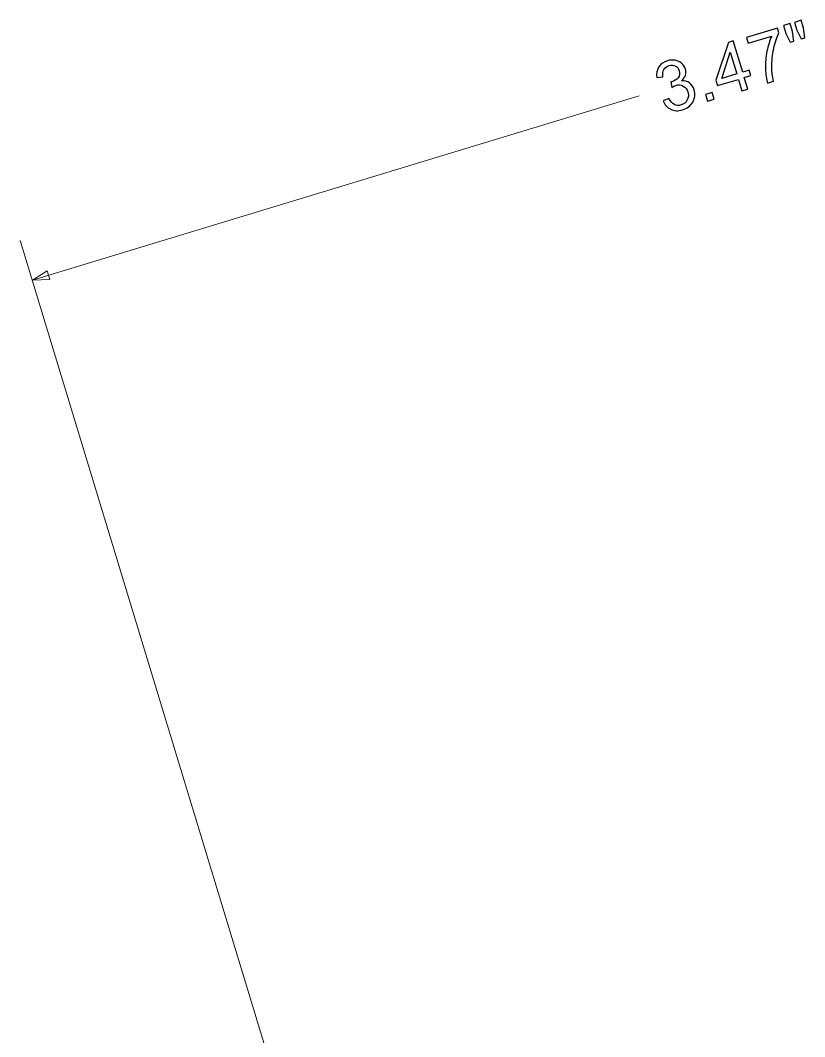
# Model space of a CAD drawing. Header units: inches. Extents: x -60.4 to -14.9, y -20.3 to 14.1.
# Drawn here: x -33.035 to -31.174, y -6.183 to -3.773 of the extents above; entities that cross this region are included whole.
import ezdxf

# ---------------------------------------------------------------- set-up
doc = ezdxf.new("R2010")
doc.units = ezdxf.units.IN
doc.header["$MEASUREMENT"] = 0
doc.layers.add('Master Desktop', color=7, linetype='Continuous', plot=False)

msp = doc.modelspace()

# ---------------------------------------------------------------- linework, layer by layer
at = {"layer": 'Master Desktop', "color": 155}
for points, knots in [([(-31.2078, -3.8251), (-31.2078, -3.8251), (-31.2182, -3.8045), (-31.2182, -3.8045), (-31.2182, -3.8045), (-31.2182, -3.8045), (-31.2238, -3.7858), (-31.2238, -3.7858), (-31.2238, -3.7858), (-31.2238, -3.7858), (-31.2078, -3.7811), (-31.2078, -3.7811), (-31.2078, -3.7811), (-31.2078, -3.7811), (-31.2022, -3.7998), (-31.2022, -3.7998), (-31.2022, -3.7998), (-31.2022, -3.7998), (-31.1992, -3.8225), (-31.1992, -3.8225), (-31.1992, -3.8225), (-31.1992, -3.8225), (-31.2078, -3.8251), (-31.2078, -3.8251)], [0, 0, 0, 0, 0.142857, 0.142857, 0.142857, 0.142857, 0.285714, 0.285714, 0.285714, 0.285714, 0.428571, 0.428571, 0.428571, 0.428571, 0.571429, 0.571429, 0.571429, 0.571429, 0.714286, 0.714286, 0.714286, 0.714286, 1, 1, 1, 1]), ([(-31.182, -3.8174), (-31.182, -3.8174), (-31.1923, -3.7968), (-31.1923, -3.7968), (-31.1923, -3.7968), (-31.1923, -3.7968), (-31.1979, -3.7781), (-31.1979, -3.7781), (-31.1979, -3.7781), (-31.1979, -3.7781), (-31.1819, -3.7733), (-31.1819, -3.7733), (-31.1819, -3.7733), (-31.1819, -3.7733), (-31.1763, -3.792), (-31.1763, -3.792), (-31.1763, -3.792), (-31.1763, -3.792), (-31.1735, -3.8148), (-31.1735, -3.8148), (-31.1735, -3.8148), (-31.1735, -3.8148), (-31.182, -3.8174), (-31.182, -3.8174)], [0, 0, 0, 0, 0.142857, 0.142857, 0.142857, 0.142857, 0.285714, 0.285714, 0.285714, 0.285714, 0.428571, 0.428571, 0.428571, 0.428571, 0.571429, 0.571429, 0.571429, 0.571429, 0.714286, 0.714286, 0.714286, 0.714286, 1, 1, 1, 1]), ([(-31.3078, -3.8277), (-31.3078, -3.8277), (-31.3118, -3.8142), (-31.3118, -3.8142), (-31.3118, -3.8142), (-31.3118, -3.8142), (-31.2378, -3.792), (-31.2378, -3.792), (-31.2378, -3.792), (-31.2378, -3.792), (-31.2346, -3.8029), (-31.2346, -3.8029), (-31.2346, -3.8029), (-31.2395, -3.8128), (-31.2436, -3.8253), (-31.2469, -3.8402), (-31.2469, -3.8402), (-31.2502, -3.8552), (-31.2518, -3.8701), (-31.2516, -3.8848), (-31.2516, -3.8848), (-31.2516, -3.8952), (-31.2502, -3.9062), (-31.2476, -3.9178), (-31.2476, -3.9178), (-31.2476, -3.9178), (-31.262, -3.9221), (-31.262, -3.9221), (-31.262, -3.9221), (-31.2645, -3.9131), (-31.266, -3.9017), (-31.2665, -3.888), (-31.2665, -3.888), (-31.2669, -3.8742), (-31.2657, -3.8605), (-31.263, -3.8468), (-31.263, -3.8468), (-31.2602, -3.8331), (-31.2565, -3.8211), (-31.2518, -3.8109), (-31.2518, -3.8109), (-31.2518, -3.8109), (-31.3078, -3.8277), (-31.3078, -3.8277)], [0, 0, 0, 0, 0.083333, 0.083333, 0.083333, 0.083333, 0.166667, 0.166667, 0.166667, 0.166667, 0.25, 0.25, 0.25, 0.25, 0.333333, 0.333333, 0.333333, 0.333333, 0.416667, 0.416667, 0.416667, 0.416667, 0.5, 0.5, 0.5, 0.5, 0.583333, 0.583333, 0.583333, 0.583333, 0.666667, 0.666667, 0.666667, 0.666667, 0.75, 0.75, 0.75, 0.75, 0.833333, 0.833333, 0.833333, 0.833333, 1, 1, 1, 1]), ([(-31.3226, -3.9407), (-31.3226, -3.9407), (-31.3308, -3.9133), (-31.3308, -3.9133), (-31.3308, -3.9133), (-31.3308, -3.9133), (-31.3804, -3.9282), (-31.3804, -3.9282), (-31.3804, -3.9282), (-31.3804, -3.9282), (-31.3843, -3.9153), (-31.3843, -3.9153), (-31.3843, -3.9153), (-31.3843, -3.9153), (-31.3543, -3.8257), (-31.3543, -3.8257), (-31.3543, -3.8257), (-31.3543, -3.8257), (-31.3429, -3.8222), (-31.3429, -3.8222), (-31.3429, -3.8222), (-31.3429, -3.8222), (-31.3207, -3.8962), (-31.3207, -3.8962), (-31.3207, -3.8962), (-31.3207, -3.8962), (-31.3052, -3.8916), (-31.3052, -3.8916), (-31.3052, -3.8916), (-31.3052, -3.8916), (-31.3014, -3.9045), (-31.3014, -3.9045), (-31.3014, -3.9045), (-31.3014, -3.9045), (-31.3168, -3.9091), (-31.3168, -3.9091), (-31.3168, -3.9091), (-31.3168, -3.9091), (-31.3086, -3.9365), (-31.3086, -3.9365), (-31.3086, -3.9365), (-31.3086, -3.9365), (-31.3226, -3.9407), (-31.3226, -3.9407)], [0, 0, 0, 0, 0.083333, 0.083333, 0.083333, 0.083333, 0.166667, 0.166667, 0.166667, 0.166667, 0.25, 0.25, 0.25, 0.25, 0.333333, 0.333333, 0.333333, 0.333333, 0.416667, 0.416667, 0.416667, 0.416667, 0.5, 0.5, 0.5, 0.5, 0.583333, 0.583333, 0.583333, 0.583333, 0.666667, 0.666667, 0.666667, 0.666667, 0.75, 0.75, 0.75, 0.75, 0.833333, 0.833333, 0.833333, 0.833333, 1, 1, 1, 1]), ([(-31.3347, -3.9005), (-31.3347, -3.9005), (-31.3501, -3.849), (-31.3501, -3.849), (-31.3501, -3.849), (-31.3501, -3.849), (-31.3705, -3.9112), (-31.3705, -3.9112), (-31.3705, -3.9112), (-31.3705, -3.9112), (-31.3347, -3.9005), (-31.3347, -3.9005)], [0, 0, 0, 0, 0.25, 0.25, 0.25, 0.25, 0.5, 0.5, 0.5, 0.5, 1, 1, 1, 1]), ([(-31.5096, -3.9644), (-31.5096, -3.9644), (-31.4961, -3.9583), (-31.4961, -3.9583), (-31.4961, -3.9583), (-31.4921, -3.9658), (-31.4876, -3.9707), (-31.4827, -3.973), (-31.4827, -3.973), (-31.4778, -3.9754), (-31.4726, -3.9757), (-31.467, -3.974), (-31.467, -3.974), (-31.4604, -3.972), (-31.4555, -3.9681), (-31.4524, -3.9622), (-31.4524, -3.9622), (-31.4492, -3.9562), (-31.4486, -3.9499), (-31.4506, -3.9431), (-31.4506, -3.9431), (-31.4526, -3.9367), (-31.4562, -3.932), (-31.4617, -3.9291), (-31.4617, -3.9291), (-31.4672, -3.9262), (-31.4732, -3.9257), (-31.4797, -3.9276), (-31.4797, -3.9276), (-31.4823, -3.9284), (-31.4854, -3.9299), (-31.4891, -3.9322), (-31.4891, -3.9322), (-31.4891, -3.9322), (-31.4912, -3.9194), (-31.4912, -3.9194), (-31.4912, -3.9194), (-31.4902, -3.9192), (-31.4895, -3.919), (-31.4889, -3.9189), (-31.4889, -3.9189), (-31.4829, -3.9171), (-31.478, -3.9139), (-31.4742, -3.9094), (-31.4742, -3.9094), (-31.4703, -3.9048), (-31.4694, -3.8993), (-31.4713, -3.8928), (-31.4713, -3.8928), (-31.4729, -3.8876), (-31.4759, -3.8839), (-31.4804, -3.8816), (-31.4804, -3.8816), (-31.4849, -3.8792), (-31.4899, -3.8789), (-31.4954, -3.8805), (-31.4954, -3.8805), (-31.5008, -3.8822), (-31.5049, -3.8852), (-31.5075, -3.8898), (-31.5075, -3.8898), (-31.5101, -3.8943), (-31.5109, -3.9001), (-31.5099, -3.9073), (-31.5099, -3.9073), (-31.5099, -3.9073), (-31.5246, -3.909), (-31.5246, -3.909), (-31.5246, -3.909), (-31.5257, -3.8991), (-31.524, -3.8906), (-31.5195, -3.8837), (-31.5195, -3.8837), (-31.515, -3.8767), (-31.5082, -3.8718), (-31.4992, -3.8691), (-31.4992, -3.8691), (-31.4929, -3.8672), (-31.4868, -3.8669), (-31.4807, -3.8679), (-31.4807, -3.8679), (-31.4747, -3.869), (-31.4696, -3.8715), (-31.4654, -3.8753), (-31.4654, -3.8753), (-31.4612, -3.8791), (-31.4584, -3.8836), (-31.4568, -3.8888), (-31.4568, -3.8888), (-31.4553, -3.8937), (-31.4553, -3.8986), (-31.4567, -3.9034), (-31.4567, -3.9034), (-31.4582, -3.9083), (-31.4612, -3.9127), (-31.4656, -3.9166), (-31.4656, -3.9166), (-31.4584, -3.9162), (-31.4522, -3.9178), (-31.447, -3.9216), (-31.447, -3.9216), (-31.4418, -3.9254), (-31.4381, -3.931), (-31.4358, -3.9384), (-31.4358, -3.9384), (-31.4328, -3.9483), (-31.4339, -3.9579), (-31.4391, -3.967), (-31.4391, -3.967), (-31.4443, -3.9761), (-31.4525, -3.9823), (-31.4636, -3.9857), (-31.4636, -3.9857), (-31.4736, -3.9887), (-31.4829, -3.9882), (-31.4913, -3.9842), (-31.4913, -3.9842), (-31.4997, -3.9802), (-31.5058, -3.9736), (-31.5096, -3.9644)], [0, 0, 0, 0, 0.032258, 0.032258, 0.032258, 0.032258, 0.064516, 0.064516, 0.064516, 0.064516, 0.096774, 0.096774, 0.096774, 0.096774, 0.129032, 0.129032, 0.129032, 0.129032, 0.16129, 0.16129, 0.16129, 0.16129, 0.193548, 0.193548, 0.193548, 0.193548, 0.225806, 0.225806, 0.225806, 0.225806, 0.258065, 0.258065, 0.258065, 0.258065, 0.290323, 0.290323, 0.290323, 0.290323, 0.322581, 0.322581, 0.322581, 0.322581, 0.354839, 0.354839, 0.354839, 0.354839, 0.387097, 0.387097, 0.387097, 0.387097, 0.419355, 0.419355, 0.419355, 0.419355, 0.451613, 0.451613, 0.451613, 0.451613, 0.483871, 0.483871, 0.483871, 0.483871, 0.516129, 0.516129, 0.516129, 0.516129, 0.548387, 0.548387, 0.548387, 0.548387, 0.580645, 0.580645, 0.580645, 0.580645, 0.612903, 0.612903, 0.612903, 0.612903, 0.645161, 0.645161, 0.645161, 0.645161, 0.677419, 0.677419, 0.677419, 0.677419, 0.709677, 0.709677, 0.709677, 0.709677, 0.741935, 0.741935, 0.741935, 0.741935, 0.774194, 0.774194, 0.774194, 0.774194, 0.806452, 0.806452, 0.806452, 0.806452, 0.83871, 0.83871, 0.83871, 0.83871, 0.870968, 0.870968, 0.870968, 0.870968, 0.903226, 0.903226, 0.903226, 0.903226, 0.935484, 0.935484, 0.935484, 0.935484, 1, 1, 1, 1]), ([(-31.404, -3.9652), (-31.404, -3.9652), (-31.4088, -3.9493), (-31.4088, -3.9493), (-31.4088, -3.9493), (-31.4088, -3.9493), (-31.3928, -3.9445), (-31.3928, -3.9445), (-31.3928, -3.9445), (-31.3928, -3.9445), (-31.3881, -3.9605), (-31.3881, -3.9605), (-31.3881, -3.9605), (-31.3881, -3.9605), (-31.404, -3.9652), (-31.404, -3.9652)], [0, 0, 0, 0, 0.2, 0.2, 0.2, 0.2, 0.4, 0.4, 0.4, 0.4, 0.6, 0.6, 0.6, 0.6, 1, 1, 1, 1])]:
    msp.add_open_spline(points, degree=3, knots=knots, dxfattribs=at)
at = {"layer": 'Master Desktop', "color": 155, "lineweight": 9}
for points in [[(-31.5666, -3.952), (-31.5666, -3.952), (-33.0065, -4.3893), (-33.0065, -4.3893)], [(-32.1869, -7.0879), (-32.1869, -7.0879), (-33.0351, -4.2951), (-33.0351, -4.2951)]]:
    msp.add_open_spline(points, degree=3, dxfattribs=at)
msp.add_open_spline([(-32.9714, -4.3674), (-32.9714, -4.3674), (-33.0065, -4.3893), (-33.0065, -4.3893), (-33.0065, -4.3893), (-33.0065, -4.3893), (-32.9651, -4.3879), (-32.9651, -4.3879), (-32.9651, -4.3879), (-32.9651, -4.3879), (-32.9714, -4.3674), (-32.9714, -4.3674)], degree=3, knots=[0, 0, 0, 0, 0.25, 0.25, 0.25, 0.25, 0.5, 0.5, 0.5, 0.5, 1, 1, 1, 1], dxfattribs=at)

doc.saveas('drawing.dxf')
